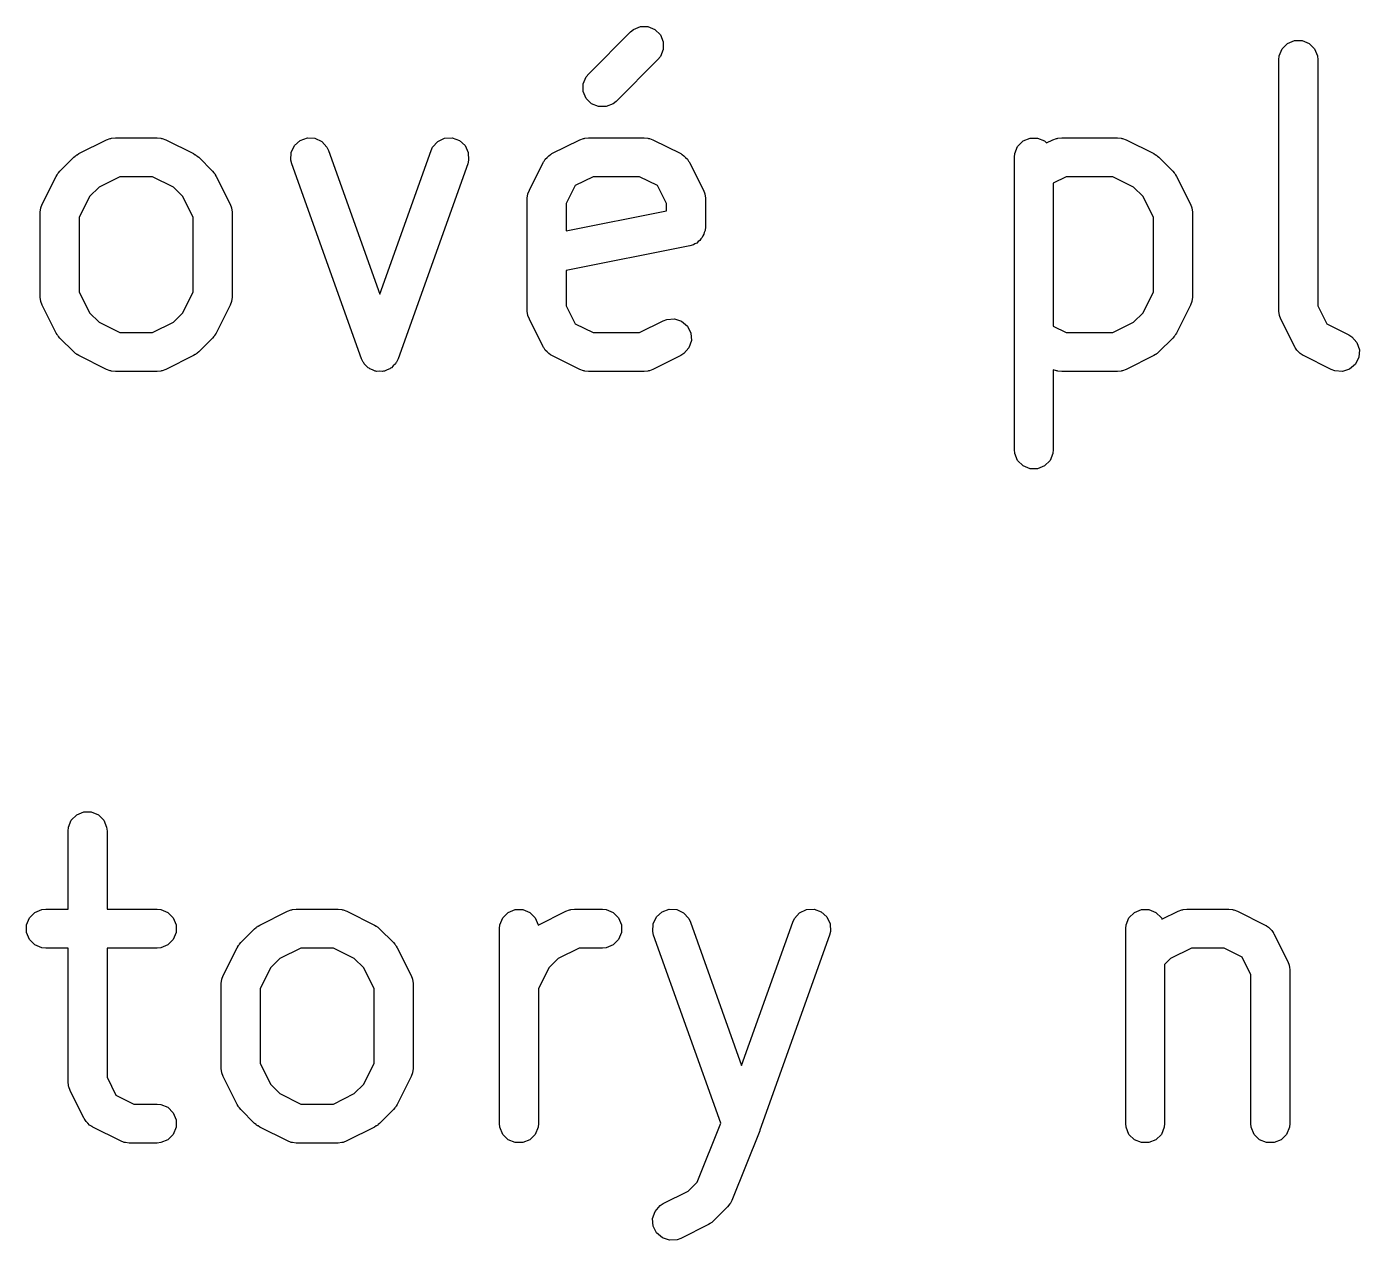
# Model space of a CAD drawing. Header units: inches. Extents: x -2.6 to 7.6, y 0.3 to 5.2.
# Drawn here: x 3.5483 to 3.8176, y 4.1176 to 4.3627 of the extents above; entities that cross this region are included whole.
import ezdxf

# ---------------------------------------------------------------- set-up
doc = ezdxf.new("R2010")
doc.units = ezdxf.units.IN
doc.header["$MEASUREMENT"] = 0
doc.layers.add('BLACK', color=250, linetype='CONTINUOUS')

msp = doc.modelspace()

# ---------------------------------------------------------------- linework, layer by layer
at = {"layer": 'BLACK', "linetype": 'CONTINUOUS'}
for p, q in [((3.67089, 4.36211), (3.67231, 4.3627)), ((3.67231, 4.3627), (3.67384, 4.3627)), ((3.67384, 4.3627), (3.67526, 4.36211)), ((3.66186, 4.35318), (3.67029, 4.36162)), ((3.67029, 4.36162), (3.67089, 4.36211)), ((3.67526, 4.36211), (3.67635, 4.36102)), ((3.67635, 4.36102), (3.67694, 4.3596)), ((3.67694, 4.35807), (3.67635, 4.35665)), ((3.67694, 4.3596), (3.67694, 4.35807)), ((3.80139, 4.35679), (3.80197, 4.35821)), ((3.80197, 4.35821), (3.80306, 4.3593)), ((3.80306, 4.3593), (3.80448, 4.35988)), ((3.80448, 4.35988), (3.80602, 4.35988)), ((3.80602, 4.35988), (3.80743, 4.3593)), ((3.80743, 4.3593), (3.80852, 4.35821)), ((3.80852, 4.35821), (3.80911, 4.35679)), ((3.67586, 4.35605), (3.66742, 4.34761)), ((3.67635, 4.35665), (3.67586, 4.35605)), ((3.80131, 4.35602), (3.80139, 4.35679)), ((3.80131, 4.3054), (3.80131, 4.35602)), ((3.80911, 4.35679), (3.80918, 4.35602)), ((3.80918, 4.35602), (3.80918, 4.30633)), ((3.66078, 4.35117), (3.66137, 4.35259)), ((3.66137, 4.35259), (3.66186, 4.35318)), ((3.66078, 4.34963), (3.66078, 4.35117)), ((3.66137, 4.34821), (3.66078, 4.34963)), ((3.66245, 4.34712), (3.66137, 4.34821)), ((3.66387, 4.34654), (3.66245, 4.34712)), ((3.66541, 4.34654), (3.66387, 4.34654)), ((3.66683, 4.34712), (3.66541, 4.34654)), ((3.66742, 4.34761), (3.66683, 4.34712)), ((3.55883, 4.33705), (3.56445, 4.33986)), ((3.56445, 4.33986), (3.56518, 4.34013)), ((3.56518, 4.34013), (3.56532, 4.34014)), ((3.56532, 4.34014), (3.56545, 4.3402)), ((3.56545, 4.3402), (3.56622, 4.34027)), ((3.56622, 4.34027), (3.57465, 4.34027)), ((3.57465, 4.34027), (3.57542, 4.3402)), ((3.57542, 4.3402), (3.57555, 4.34014)), ((3.57555, 4.34014), (3.57569, 4.34013)), ((3.57569, 4.34013), (3.57641, 4.33986)), ((3.57641, 4.33986), (3.58204, 4.33705)), ((3.60177, 4.3373), (3.60242, 4.33868)), ((3.60242, 4.33868), (3.60356, 4.33972)), ((3.60356, 4.33972), (3.60501, 4.34023)), ((3.60501, 4.34023), (3.60654, 4.34016)), ((3.60654, 4.34016), (3.60793, 4.3395)), ((3.60793, 4.3395), (3.60896, 4.33836)), ((3.63033, 4.33836), (3.63136, 4.3395)), ((3.63136, 4.3395), (3.63275, 4.34016)), ((3.63275, 4.34016), (3.63428, 4.34023)), ((3.63428, 4.34023), (3.63573, 4.33972)), ((3.63573, 4.33972), (3.63687, 4.33868)), ((3.63687, 4.33868), (3.63753, 4.3373)), ((3.65444, 4.33705), (3.66007, 4.33986)), ((3.66007, 4.33986), (3.66079, 4.34013)), ((3.66079, 4.34013), (3.66093, 4.34014)), ((3.66093, 4.34014), (3.66106, 4.3402)), ((3.66106, 4.3402), (3.66183, 4.34027)), ((3.66183, 4.34027), (3.67308, 4.34027)), ((3.67308, 4.34027), (3.67384, 4.3402)), ((3.67384, 4.3402), (3.67398, 4.34014)), ((3.67398, 4.34014), (3.67412, 4.34013)), ((3.67412, 4.34013), (3.67484, 4.33986)), ((3.67484, 4.33986), (3.68046, 4.33705)), ((3.74796, 4.33711), (3.74854, 4.33852)), ((3.74854, 4.33852), (3.74963, 4.33961)), ((3.74963, 4.33961), (3.75105, 4.3402)), ((3.75105, 4.3402), (3.75258, 4.3402)), ((3.75258, 4.3402), (3.754, 4.33961)), ((3.754, 4.33961), (3.7544, 4.33922)), ((3.7544, 4.33922), (3.75568, 4.33986)), ((3.75568, 4.33986), (3.7564, 4.34013)), ((3.7564, 4.34013), (3.75654, 4.34014)), ((3.75654, 4.34014), (3.75667, 4.3402)), ((3.75667, 4.3402), (3.75744, 4.34027)), ((3.75744, 4.34027), (3.76869, 4.34027)), ((3.76869, 4.34027), (3.76946, 4.3402)), ((3.76946, 4.3402), (3.76959, 4.34014)), ((3.76959, 4.34014), (3.76973, 4.34013)), ((3.76973, 4.34013), (3.77045, 4.33986)), ((3.77045, 4.33986), (3.77607, 4.33705)), ((3.55499, 4.3335), (3.55781, 4.33631)), ((3.55781, 4.33631), (3.55811, 4.33656)), ((3.55811, 4.33656), (3.55818, 4.33664)), ((3.55818, 4.33664), (3.5583, 4.33671)), ((3.5583, 4.33671), (3.5584, 4.3368)), ((3.5584, 4.3368), (3.5585, 4.33684)), ((3.5585, 4.33684), (3.55883, 4.33705)), ((3.58204, 4.33705), (3.58237, 4.33684)), ((3.58237, 4.33684), (3.58246, 4.3368)), ((3.58246, 4.3368), (3.58257, 4.33671)), ((3.58257, 4.33671), (3.58269, 4.33664)), ((3.58269, 4.33664), (3.58276, 4.33656)), ((3.58276, 4.33656), (3.58306, 4.33631)), ((3.58306, 4.33631), (3.58587, 4.3335)), ((3.60169, 4.33576), (3.60177, 4.3373)), ((3.60188, 4.33501), (3.60169, 4.33576)), ((3.60896, 4.33836), (3.60929, 4.33766)), ((3.60929, 4.33766), (3.61965, 4.30867)), ((3.61965, 4.30867), (3.63, 4.33766)), ((3.63, 4.33766), (3.63033, 4.33836)), ((3.6376, 4.33576), (3.63741, 4.33501)), ((3.63753, 4.3373), (3.6376, 4.33576)), ((3.65285, 4.33555), (3.65309, 4.33594)), ((3.65309, 4.33594), (3.65347, 4.33626)), ((3.65347, 4.33626), (3.65379, 4.33664)), ((3.65379, 4.33664), (3.65418, 4.33688)), ((3.65418, 4.33688), (3.65425, 4.33695)), ((3.65425, 4.33695), (3.65431, 4.33697)), ((3.65431, 4.33697), (3.65444, 4.33705)), ((3.68046, 4.33705), (3.68059, 4.33697)), ((3.68059, 4.33697), (3.68065, 4.33695)), ((3.68065, 4.33695), (3.68073, 4.33688)), ((3.68073, 4.33688), (3.68111, 4.33664)), ((3.68111, 4.33664), (3.68144, 4.33626)), ((3.68144, 4.33626), (3.68181, 4.33594)), ((3.68181, 4.33594), (3.68206, 4.33555)), ((3.74788, 4.33634), (3.74796, 4.33711)), ((3.74788, 4.27728), (3.74788, 4.33634)), ((3.77607, 4.33705), (3.77641, 4.33684)), ((3.77641, 4.33684), (3.7765, 4.3368)), ((3.7765, 4.3368), (3.77661, 4.33671)), ((3.77661, 4.33671), (3.77673, 4.33664)), ((3.77673, 4.33664), (3.7768, 4.33656)), ((3.7768, 4.33656), (3.7771, 4.33631)), ((3.7771, 4.33631), (3.77991, 4.3335)), ((3.55451, 4.3329), (3.55459, 4.33301)), ((3.55459, 4.33301), (3.55467, 4.33313)), ((3.55467, 4.33313), (3.55475, 4.3332)), ((3.55475, 4.3332), (3.55499, 4.3335)), ((3.58587, 4.3335), (3.58612, 4.3332)), ((3.58612, 4.3332), (3.5862, 4.33313)), ((3.5862, 4.33313), (3.58627, 4.33301)), ((3.58627, 4.33301), (3.58636, 4.3329)), ((3.61594, 4.29564), (3.60188, 4.33501)), ((3.63741, 4.33501), (3.62335, 4.29564)), ((3.64987, 4.32966), (3.65268, 4.33529)), ((3.65268, 4.33529), (3.65276, 4.33541)), ((3.65276, 4.33541), (3.65278, 4.33548)), ((3.65278, 4.33548), (3.65285, 4.33555)), ((3.68206, 4.33555), (3.68212, 4.33548)), ((3.68212, 4.33548), (3.68214, 4.33541)), ((3.68214, 4.33541), (3.68222, 4.33529)), ((3.68222, 4.33529), (3.68503, 4.32966)), ((3.77991, 4.3335), (3.78016, 4.3332)), ((3.78016, 4.3332), (3.78024, 4.33313)), ((3.78024, 4.33313), (3.78031, 4.33301)), ((3.78031, 4.33301), (3.7804, 4.3329)), ((3.55145, 4.32685), (3.55426, 4.33247)), ((3.55426, 4.33247), (3.55447, 4.3328)), ((3.55447, 4.3328), (3.55451, 4.3329)), ((3.56714, 4.3324), (3.56292, 4.33029)), ((3.57372, 4.3324), (3.56714, 4.3324)), ((3.57794, 4.33029), (3.57372, 4.3324)), ((3.58636, 4.3329), (3.5864, 4.3328)), ((3.5864, 4.3328), (3.58661, 4.33247)), ((3.58661, 4.33247), (3.58942, 4.32685)), ((3.65914, 4.33059), (3.65733, 4.32697)), ((3.66276, 4.3324), (3.65914, 4.33059)), ((3.67215, 4.3324), (3.66276, 4.3324)), ((3.67577, 4.33059), (3.67215, 4.3324)), ((3.67758, 4.32697), (3.67577, 4.33059)), ((3.75837, 4.3324), (3.75575, 4.33109)), ((3.75575, 4.33109), (3.75575, 4.30221)), ((3.76776, 4.3324), (3.75837, 4.3324)), ((3.77198, 4.33029), (3.76776, 4.3324)), ((3.7804, 4.3329), (3.78044, 4.3328)), ((3.78044, 4.3328), (3.78065, 4.33247)), ((3.78065, 4.33247), (3.78346, 4.32685)), ((3.56101, 4.32838), (3.5589, 4.32416)), ((3.56292, 4.33029), (3.56101, 4.32838)), ((3.57985, 4.32838), (3.57794, 4.33029)), ((3.58196, 4.32416), (3.57985, 4.32838)), ((3.64945, 4.3279), (3.64953, 4.32867)), ((3.64945, 4.3054), (3.64945, 4.3279)), ((3.64953, 4.32867), (3.64958, 4.3288)), ((3.64958, 4.3288), (3.64959, 4.32894)), ((3.64959, 4.32894), (3.64987, 4.32966)), ((3.68503, 4.32966), (3.68531, 4.32894)), ((3.68531, 4.32894), (3.68532, 4.3288)), ((3.68532, 4.3288), (3.68537, 4.32867)), ((3.68537, 4.32867), (3.68545, 4.3279)), ((3.68545, 4.3279), (3.68545, 4.32228)), ((3.77389, 4.32838), (3.77198, 4.33029)), ((3.776, 4.32416), (3.77389, 4.32838)), ((3.55103, 4.32509), (3.55111, 4.32586)), ((3.55103, 4.30822), (3.55103, 4.32509)), ((3.55111, 4.32586), (3.55116, 4.32599)), ((3.55116, 4.32599), (3.55117, 4.32613)), ((3.55117, 4.32613), (3.55145, 4.32685)), ((3.58942, 4.32685), (3.5897, 4.32613)), ((3.5897, 4.32613), (3.58971, 4.32599)), ((3.58971, 4.32599), (3.58976, 4.32586)), ((3.58976, 4.32586), (3.58984, 4.32509)), ((3.58984, 4.32509), (3.58984, 4.30822)), ((3.65733, 4.32697), (3.65733, 4.32145)), ((3.65733, 4.32145), (3.67758, 4.3255)), ((3.67758, 4.3255), (3.67758, 4.32697)), ((3.78346, 4.32685), (3.78374, 4.32613)), ((3.78374, 4.32613), (3.78375, 4.32599)), ((3.78375, 4.32599), (3.7838, 4.32586)), ((3.7838, 4.32586), (3.78388, 4.32509)), ((3.78388, 4.32509), (3.78388, 4.30822)), ((3.5589, 4.32416), (3.5589, 4.30915)), ((3.58196, 4.30915), (3.58196, 4.32416)), ((3.68545, 4.32228), (3.68537, 4.32151)), ((3.68545, 4.32228), (3.68545, 4.32228)), ((3.68545, 4.32228), (3.68545, 4.32228)), ((3.68545, 4.32228), (3.68545, 4.32228)), ((3.776, 4.30915), (3.776, 4.32416)), ((3.68451, 4.31982), (3.6843, 4.3195)), ((3.68479, 4.32009), (3.68451, 4.31982)), ((3.68494, 4.32045), (3.68479, 4.32009)), ((3.68515, 4.32077), (3.68494, 4.32045)), ((3.68523, 4.32115), (3.68515, 4.32077)), ((3.68537, 4.32151), (3.68523, 4.32115)), ((3.68228, 4.31842), (3.65733, 4.31342)), ((3.68229, 4.31842), (3.68228, 4.31842)), ((3.68228, 4.31842), (3.68228, 4.31842)), ((3.68228, 4.31842), (3.68228, 4.31842)), ((3.68302, 4.31864), (3.68229, 4.31842)), ((3.68334, 4.31886), (3.68302, 4.31864)), ((3.6837, 4.319), (3.68334, 4.31886)), ((3.68398, 4.31928), (3.6837, 4.319)), ((3.6843, 4.3195), (3.68398, 4.31928)), ((3.65733, 4.31342), (3.65733, 4.30633)), ((3.5589, 4.30915), (3.56101, 4.30492)), ((3.57985, 4.30492), (3.58196, 4.30915)), ((3.77389, 4.30492), (3.776, 4.30915)), ((3.55111, 4.30745), (3.55103, 4.30822)), ((3.55116, 4.30732), (3.55111, 4.30745)), ((3.55117, 4.30718), (3.55116, 4.30732)), ((3.55145, 4.30646), (3.55117, 4.30718)), ((3.55426, 4.30083), (3.55145, 4.30646)), ((3.58942, 4.30646), (3.58661, 4.30083)), ((3.5897, 4.30718), (3.58942, 4.30646)), ((3.58971, 4.30732), (3.5897, 4.30718)), ((3.58976, 4.30745), (3.58971, 4.30732)), ((3.58984, 4.30822), (3.58976, 4.30745)), ((3.65733, 4.30633), (3.65914, 4.30271)), ((3.78346, 4.30646), (3.78065, 4.30083)), ((3.78374, 4.30718), (3.78346, 4.30646)), ((3.78375, 4.30732), (3.78374, 4.30718)), ((3.7838, 4.30745), (3.78375, 4.30732)), ((3.78388, 4.30822), (3.7838, 4.30745)), ((3.80918, 4.30633), (3.81099, 4.30271)), ((3.56101, 4.30492), (3.56292, 4.30302)), ((3.57794, 4.30302), (3.57985, 4.30492)), ((3.64953, 4.30464), (3.64945, 4.3054)), ((3.64958, 4.30451), (3.64953, 4.30464)), ((3.64959, 4.30436), (3.64958, 4.30451)), ((3.64987, 4.30364), (3.64959, 4.30436)), ((3.65268, 4.29802), (3.64987, 4.30364)), ((3.67694, 4.3033), (3.67766, 4.30358)), ((3.67766, 4.30358), (3.67919, 4.30369)), ((3.67919, 4.30369), (3.68065, 4.3032)), ((3.77198, 4.30302), (3.77389, 4.30492)), ((3.80139, 4.30464), (3.80131, 4.3054)), ((3.80144, 4.30451), (3.80139, 4.30464)), ((3.80145, 4.30436), (3.80144, 4.30451)), ((3.80173, 4.30364), (3.80145, 4.30436)), ((3.80454, 4.29802), (3.80173, 4.30364)), ((3.55447, 4.3005), (3.55426, 4.30083)), ((3.56292, 4.30302), (3.56714, 4.3009)), ((3.56714, 4.3009), (3.57372, 4.3009)), ((3.57372, 4.3009), (3.57794, 4.30302)), ((3.58661, 4.30083), (3.5864, 4.3005)), ((3.65914, 4.30271), (3.66276, 4.3009)), ((3.66276, 4.3009), (3.67215, 4.3009)), ((3.67215, 4.3009), (3.67694, 4.3033)), ((3.68065, 4.3032), (3.68181, 4.30219)), ((3.68181, 4.30219), (3.6825, 4.30082)), ((3.6825, 4.30082), (3.68261, 4.29929)), ((3.75575, 4.30221), (3.75837, 4.3009)), ((3.75837, 4.3009), (3.76776, 4.3009)), ((3.76776, 4.3009), (3.77198, 4.30302)), ((3.78065, 4.30083), (3.78044, 4.3005)), ((3.81099, 4.30271), (3.81544, 4.30049)), ((3.55451, 4.3004), (3.55447, 4.3005)), ((3.55459, 4.3003), (3.55451, 4.3004)), ((3.55467, 4.30018), (3.55459, 4.3003)), ((3.55475, 4.30011), (3.55467, 4.30018)), ((3.55499, 4.29981), (3.55475, 4.30011)), ((3.55781, 4.297), (3.55499, 4.29981)), ((3.58587, 4.29981), (3.58306, 4.297)), ((3.58612, 4.30011), (3.58587, 4.29981)), ((3.5862, 4.30018), (3.58612, 4.30011)), ((3.58627, 4.3003), (3.5862, 4.30018)), ((3.58636, 4.3004), (3.58627, 4.3003)), ((3.5864, 4.3005), (3.58636, 4.3004)), ((3.65276, 4.29789), (3.65268, 4.29802)), ((3.68261, 4.29929), (3.68212, 4.29783)), ((3.77991, 4.29981), (3.7771, 4.297)), ((3.78016, 4.30011), (3.77991, 4.29981)), ((3.78024, 4.30018), (3.78016, 4.30011)), ((3.78031, 4.3003), (3.78024, 4.30018)), ((3.7804, 4.3004), (3.78031, 4.3003)), ((3.78044, 4.3005), (3.7804, 4.3004)), ((3.80462, 4.29789), (3.80454, 4.29802)), ((3.81544, 4.30049), (3.8161, 4.30008)), ((3.8161, 4.30008), (3.8171, 4.29892)), ((3.8171, 4.29892), (3.81759, 4.29746)), ((3.55811, 4.29675), (3.55781, 4.297)), ((3.55818, 4.29667), (3.55811, 4.29675)), ((3.5583, 4.29659), (3.55818, 4.29667)), ((3.5584, 4.29651), (3.5583, 4.29659)), ((3.5585, 4.29647), (3.5584, 4.29651)), ((3.55883, 4.29626), (3.5585, 4.29647)), ((3.56445, 4.29345), (3.55883, 4.29626)), ((3.58204, 4.29626), (3.57641, 4.29345)), ((3.58237, 4.29647), (3.58204, 4.29626)), ((3.58246, 4.29651), (3.58237, 4.29647)), ((3.58257, 4.29659), (3.58246, 4.29651)), ((3.58269, 4.29667), (3.58257, 4.29659)), ((3.58276, 4.29675), (3.58269, 4.29667)), ((3.58306, 4.297), (3.58276, 4.29675)), ((3.61627, 4.29495), (3.61594, 4.29564)), ((3.62335, 4.29564), (3.62302, 4.29495)), ((3.65278, 4.29783), (3.65276, 4.29789)), ((3.65285, 4.29775), (3.65278, 4.29783)), ((3.65309, 4.29737), (3.65285, 4.29775)), ((3.65347, 4.29704), (3.65309, 4.29737)), ((3.65379, 4.29667), (3.65347, 4.29704)), ((3.65418, 4.29642), (3.65379, 4.29667)), ((3.65425, 4.29636), (3.65418, 4.29642)), ((3.65431, 4.29634), (3.65425, 4.29636)), ((3.65444, 4.29626), (3.65431, 4.29634)), ((3.66007, 4.29345), (3.65444, 4.29626)), ((3.68046, 4.29626), (3.67484, 4.29345)), ((3.68111, 4.29667), (3.68046, 4.29626)), ((3.68212, 4.29783), (3.68111, 4.29667)), ((3.77607, 4.29626), (3.77045, 4.29345)), ((3.77641, 4.29647), (3.77607, 4.29626)), ((3.7765, 4.29651), (3.77641, 4.29647)), ((3.77661, 4.29659), (3.7765, 4.29651)), ((3.77673, 4.29667), (3.77661, 4.29659)), ((3.7768, 4.29675), (3.77673, 4.29667)), ((3.7771, 4.297), (3.7768, 4.29675)), ((3.80464, 4.29783), (3.80462, 4.29789)), ((3.8047, 4.29775), (3.80464, 4.29783)), ((3.80495, 4.29737), (3.8047, 4.29775)), ((3.80532, 4.29704), (3.80495, 4.29737)), ((3.80565, 4.29667), (3.80532, 4.29704)), ((3.80603, 4.29642), (3.80565, 4.29667)), ((3.80611, 4.29636), (3.80603, 4.29642)), ((3.80617, 4.29634), (3.80611, 4.29636)), ((3.8063, 4.29626), (3.80617, 4.29634)), ((3.81192, 4.29345), (3.8063, 4.29626)), ((3.81748, 4.29593), (3.81679, 4.29455)), ((3.81759, 4.29746), (3.81748, 4.29593)), ((3.56518, 4.29317), (3.56445, 4.29345)), ((3.56532, 4.29316), (3.56518, 4.29317)), ((3.56545, 4.29311), (3.56532, 4.29316)), ((3.56622, 4.29303), (3.56545, 4.29311)), ((3.57465, 4.29303), (3.56622, 4.29303)), ((3.57542, 4.29311), (3.57465, 4.29303)), ((3.57555, 4.29316), (3.57542, 4.29311)), ((3.57569, 4.29317), (3.57555, 4.29316)), ((3.57641, 4.29345), (3.57569, 4.29317)), ((3.6164, 4.2948), (3.61627, 4.29495)), ((3.61649, 4.29462), (3.6164, 4.2948)), ((3.61691, 4.29423), (3.61649, 4.29462)), ((3.6173, 4.29381), (3.61691, 4.29423)), ((3.61748, 4.29372), (3.6173, 4.29381)), ((3.61762, 4.29359), (3.61748, 4.29372)), ((3.61817, 4.2934), (3.61762, 4.29359)), ((3.61869, 4.29315), (3.61817, 4.2934)), ((3.61888, 4.29314), (3.61869, 4.29315)), ((3.61907, 4.29307), (3.61888, 4.29314)), ((3.61965, 4.2931), (3.61907, 4.29307)), ((3.62022, 4.29307), (3.61965, 4.2931)), ((3.62041, 4.29314), (3.62022, 4.29307)), ((3.6206, 4.29315), (3.62041, 4.29314)), ((3.62113, 4.2934), (3.6206, 4.29315)), ((3.62167, 4.29359), (3.62113, 4.2934)), ((3.62181, 4.29372), (3.62167, 4.29359)), ((3.62199, 4.29381), (3.62181, 4.29372)), ((3.62238, 4.29423), (3.62199, 4.29381)), ((3.62281, 4.29462), (3.62238, 4.29423)), ((3.62289, 4.2948), (3.62281, 4.29462)), ((3.62302, 4.29495), (3.62289, 4.2948)), ((3.66079, 4.29317), (3.66007, 4.29345)), ((3.66093, 4.29316), (3.66079, 4.29317)), ((3.66106, 4.29311), (3.66093, 4.29316)), ((3.66183, 4.29303), (3.66106, 4.29311)), ((3.67308, 4.29303), (3.66183, 4.29303)), ((3.67384, 4.29311), (3.67308, 4.29303)), ((3.67398, 4.29316), (3.67384, 4.29311)), ((3.67412, 4.29317), (3.67398, 4.29316)), ((3.67484, 4.29345), (3.67412, 4.29317)), ((3.7564, 4.29317), (3.75575, 4.29342)), ((3.75575, 4.29342), (3.75575, 4.27728)), ((3.75654, 4.29316), (3.7564, 4.29317)), ((3.75667, 4.29311), (3.75654, 4.29316)), ((3.75744, 4.29303), (3.75667, 4.29311)), ((3.76869, 4.29303), (3.75744, 4.29303)), ((3.76946, 4.29311), (3.76869, 4.29303)), ((3.76959, 4.29316), (3.76946, 4.29311)), ((3.76973, 4.29317), (3.76959, 4.29316)), ((3.77045, 4.29345), (3.76973, 4.29317)), ((3.81264, 4.29317), (3.81192, 4.29345)), ((3.81418, 4.29306), (3.81264, 4.29317)), ((3.81563, 4.29355), (3.81418, 4.29306)), ((3.81679, 4.29455), (3.81563, 4.29355)), ((3.74796, 4.27651), (3.74788, 4.27728)), ((3.74854, 4.2751), (3.74796, 4.27651)), ((3.75568, 4.27651), (3.75509, 4.2751)), ((3.75575, 4.27728), (3.75568, 4.27651)), ((3.74963, 4.27401), (3.74854, 4.2751)), ((3.75105, 4.27342), (3.74963, 4.27401)), ((3.754, 4.27401), (3.75258, 4.27342)), ((3.75509, 4.2751), (3.754, 4.27401)), ((3.75258, 4.27342), (3.75105, 4.27342)), ((3.5584, 4.20351), (3.55982, 4.2041)), ((3.55982, 4.2041), (3.56136, 4.2041)), ((3.56136, 4.2041), (3.56278, 4.20351)), ((3.55673, 4.201), (3.55732, 4.20242)), ((3.55732, 4.20242), (3.5584, 4.20351)), ((3.56278, 4.20351), (3.56386, 4.20242)), ((3.56386, 4.20242), (3.56445, 4.201)), ((3.55665, 4.20024), (3.55673, 4.201)), ((3.55665, 4.18449), (3.55665, 4.20024)), ((3.56445, 4.201), (3.56453, 4.20024)), ((3.56453, 4.20024), (3.56453, 4.18449)), ((3.54829, 4.18132), (3.54888, 4.18274)), ((3.54888, 4.18274), (3.54997, 4.18382)), ((3.54997, 4.18382), (3.55139, 4.18441)), ((3.55139, 4.18441), (3.55215, 4.18449)), ((3.55215, 4.18449), (3.55665, 4.18449)), ((3.56453, 4.18449), (3.57465, 4.18449)), ((3.57465, 4.18449), (3.57542, 4.18441)), ((3.57542, 4.18441), (3.57684, 4.18382)), ((3.57684, 4.18382), (3.57793, 4.18274)), ((3.57793, 4.18274), (3.57851, 4.18132)), ((3.59539, 4.18126), (3.60101, 4.18407)), ((3.60101, 4.18407), (3.60173, 4.18435)), ((3.60173, 4.18435), (3.60187, 4.18436)), ((3.60187, 4.18436), (3.602, 4.18441)), ((3.602, 4.18441), (3.60277, 4.18449)), ((3.60277, 4.18449), (3.61121, 4.18449)), ((3.61121, 4.18449), (3.61198, 4.18441)), ((3.61198, 4.18441), (3.61211, 4.18436)), ((3.61211, 4.18436), (3.61225, 4.18435)), ((3.61225, 4.18435), (3.61297, 4.18407)), ((3.61297, 4.18407), (3.61859, 4.18126)), ((3.64391, 4.18132), (3.64449, 4.18274)), ((3.64449, 4.18274), (3.64558, 4.18382)), ((3.64558, 4.18382), (3.647, 4.18441)), ((3.647, 4.18441), (3.64854, 4.18441)), ((3.64854, 4.18441), (3.64995, 4.18382)), ((3.64995, 4.18382), (3.65104, 4.18274)), ((3.65104, 4.18274), (3.65163, 4.18132)), ((3.65163, 4.18126), (3.65726, 4.18407)), ((3.65726, 4.18407), (3.65798, 4.18435)), ((3.65798, 4.18435), (3.65812, 4.18436)), ((3.65812, 4.18436), (3.65825, 4.18441)), ((3.65825, 4.18441), (3.65902, 4.18449)), ((3.65902, 4.18449), (3.66464, 4.18449)), ((3.66464, 4.18449), (3.66541, 4.18441)), ((3.66541, 4.18441), (3.66683, 4.18382)), ((3.66683, 4.18382), (3.66791, 4.18274)), ((3.66791, 4.18274), (3.6685, 4.18132)), ((3.67488, 4.18151), (3.67554, 4.1829)), ((3.67554, 4.1829), (3.67668, 4.18393)), ((3.67668, 4.18393), (3.67813, 4.18444)), ((3.67813, 4.18444), (3.67966, 4.18437)), ((3.67966, 4.18437), (3.68105, 4.18371)), ((3.68105, 4.18371), (3.68208, 4.18257)), ((3.68208, 4.18257), (3.68241, 4.18187)), ((3.70311, 4.18187), (3.70344, 4.18257)), ((3.70344, 4.18257), (3.70448, 4.18371)), ((3.70448, 4.18371), (3.70586, 4.18437)), ((3.70586, 4.18437), (3.7074, 4.18444)), ((3.7074, 4.18444), (3.70884, 4.18393)), ((3.70884, 4.18393), (3.70998, 4.1829)), ((3.70998, 4.1829), (3.71064, 4.18151)), ((3.77045, 4.18132), (3.77104, 4.18274)), ((3.77104, 4.18274), (3.77213, 4.18382)), ((3.77213, 4.18382), (3.77355, 4.18441)), ((3.77355, 4.18441), (3.77508, 4.18441)), ((3.77508, 4.18441), (3.7765, 4.18382)), ((3.7765, 4.18382), (3.77759, 4.18274)), ((3.77759, 4.18274), (3.77771, 4.18243)), ((3.77771, 4.18243), (3.78099, 4.18407)), ((3.78099, 4.18407), (3.78171, 4.18435)), ((3.78171, 4.18435), (3.78185, 4.18436)), ((3.78185, 4.18436), (3.78198, 4.18441)), ((3.78198, 4.18441), (3.78275, 4.18449)), ((3.78275, 4.18449), (3.79119, 4.18449)), ((3.79119, 4.18449), (3.79196, 4.18441)), ((3.79196, 4.18441), (3.79209, 4.18436)), ((3.79209, 4.18436), (3.79223, 4.18435)), ((3.79223, 4.18435), (3.79295, 4.18407)), ((3.79295, 4.18407), (3.79857, 4.18126)), ((3.54829, 4.17978), (3.54829, 4.18132)), ((3.54888, 4.17836), (3.54829, 4.17978)), ((3.57851, 4.17978), (3.57793, 4.17836)), ((3.57851, 4.18132), (3.57851, 4.17978)), ((3.59155, 4.17771), (3.59436, 4.18052)), ((3.59436, 4.18052), (3.59467, 4.18077)), ((3.59467, 4.18077), (3.59473, 4.18085)), ((3.59473, 4.18085), (3.59485, 4.18092)), ((3.59485, 4.18092), (3.59496, 4.18101)), ((3.59496, 4.18101), (3.59506, 4.18105)), ((3.59506, 4.18105), (3.59539, 4.18126)), ((3.61859, 4.18126), (3.61892, 4.18105)), ((3.61892, 4.18105), (3.61902, 4.18101)), ((3.61902, 4.18101), (3.61913, 4.18092)), ((3.61913, 4.18092), (3.61925, 4.18085)), ((3.61925, 4.18085), (3.61932, 4.18077)), ((3.61932, 4.18077), (3.61962, 4.18052)), ((3.61962, 4.18052), (3.62243, 4.17771)), ((3.64383, 4.18055), (3.64391, 4.18132)), ((3.64383, 4.14118), (3.64383, 4.18055)), ((3.65163, 4.18132), (3.65163, 4.18126)), ((3.6685, 4.17978), (3.66791, 4.17836)), ((3.6685, 4.18132), (3.6685, 4.17978)), ((3.67481, 4.17997), (3.67488, 4.18151)), ((3.67499, 4.17923), (3.67481, 4.17997)), ((3.68241, 4.18187), (3.69276, 4.15289)), ((3.69276, 4.15289), (3.70311, 4.18187)), ((3.71072, 4.17997), (3.71053, 4.17923)), ((3.71064, 4.18151), (3.71072, 4.17997)), ((3.77038, 4.18055), (3.77045, 4.18132)), ((3.77038, 4.14118), (3.77038, 4.18055)), ((3.79857, 4.18126), (3.7987, 4.18118)), ((3.7987, 4.18118), (3.79876, 4.18116)), ((3.79876, 4.18116), (3.79884, 4.18109)), ((3.79884, 4.18109), (3.79923, 4.18085)), ((3.79923, 4.18085), (3.79955, 4.18048)), ((3.79955, 4.18048), (3.79992, 4.18015)), ((3.79992, 4.18015), (3.80017, 4.17976)), ((3.80017, 4.17976), (3.80023, 4.17969)), ((3.80023, 4.17969), (3.80025, 4.17963)), ((3.80025, 4.17963), (3.80033, 4.1795)), ((3.80033, 4.1795), (3.80314, 4.17387)), ((3.54997, 4.17728), (3.54888, 4.17836)), ((3.55139, 4.17669), (3.54997, 4.17728)), ((3.57684, 4.17728), (3.57542, 4.17669)), ((3.57793, 4.17836), (3.57684, 4.17728)), ((3.59082, 4.17669), (3.59102, 4.17702)), ((3.59102, 4.17702), (3.59106, 4.17711)), ((3.59106, 4.17711), (3.59115, 4.17722)), ((3.59115, 4.17722), (3.59123, 4.17734)), ((3.59123, 4.17734), (3.5913, 4.17741)), ((3.5913, 4.17741), (3.59155, 4.17771)), ((3.62243, 4.17771), (3.62268, 4.17741)), ((3.62268, 4.17741), (3.62276, 4.17734)), ((3.62276, 4.17734), (3.62283, 4.17722)), ((3.62283, 4.17722), (3.62292, 4.17711)), ((3.62292, 4.17711), (3.62296, 4.17702)), ((3.62296, 4.17702), (3.62317, 4.17669)), ((3.66683, 4.17728), (3.66541, 4.17669)), ((3.66791, 4.17836), (3.66683, 4.17728)), ((3.68855, 4.14126), (3.67499, 4.17923)), ((3.71053, 4.17923), (3.69647, 4.13986)), ((3.55215, 4.17661), (3.55139, 4.17669)), ((3.55665, 4.17661), (3.55215, 4.17661)), ((3.55665, 4.14962), (3.55665, 4.17661)), ((3.57465, 4.17661), (3.56453, 4.17661)), ((3.56453, 4.17661), (3.56453, 4.15055)), ((3.57542, 4.17669), (3.57465, 4.17661)), ((3.588, 4.17106), (3.59082, 4.17669)), ((3.59948, 4.1745), (3.59757, 4.17259)), ((3.6037, 4.17661), (3.59948, 4.1745)), ((3.61028, 4.17661), (3.6037, 4.17661)), ((3.6145, 4.1745), (3.61028, 4.17661)), ((3.61641, 4.17259), (3.6145, 4.1745)), ((3.62317, 4.17669), (3.62598, 4.17106)), ((3.65572, 4.1745), (3.65382, 4.17259)), ((3.65995, 4.17661), (3.65572, 4.1745)), ((3.66464, 4.17661), (3.65995, 4.17661)), ((3.66541, 4.17669), (3.66464, 4.17661)), ((3.77946, 4.1745), (3.77825, 4.1733)), ((3.78368, 4.17661), (3.77946, 4.1745)), ((3.79026, 4.17661), (3.78368, 4.17661)), ((3.79388, 4.1748), (3.79026, 4.17661)), ((3.79569, 4.17118), (3.79388, 4.1748)), ((3.59757, 4.17259), (3.59546, 4.16837)), ((3.61852, 4.16837), (3.61641, 4.17259)), ((3.65382, 4.17259), (3.6517, 4.16837)), ((3.77825, 4.1733), (3.77825, 4.14118)), ((3.80314, 4.17387), (3.80342, 4.17315)), ((3.80342, 4.17315), (3.80343, 4.17301)), ((3.80343, 4.17301), (3.80348, 4.17288)), ((3.80348, 4.17288), (3.80356, 4.17211)), ((3.80356, 4.17211), (3.80356, 4.14118)), ((3.58759, 4.1693), (3.58766, 4.17007)), ((3.58759, 4.15243), (3.58759, 4.1693)), ((3.58766, 4.17007), (3.58772, 4.1702)), ((3.58772, 4.1702), (3.58773, 4.17034)), ((3.58773, 4.17034), (3.588, 4.17106)), ((3.62598, 4.17106), (3.62626, 4.17034)), ((3.62626, 4.17034), (3.62627, 4.1702)), ((3.62627, 4.1702), (3.62632, 4.17007)), ((3.62632, 4.17007), (3.6264, 4.1693)), ((3.6264, 4.1693), (3.6264, 4.15243)), ((3.79569, 4.14118), (3.79569, 4.17118)), ((3.59546, 4.16837), (3.59546, 4.15336)), ((3.61852, 4.15336), (3.61852, 4.16837)), ((3.6517, 4.16837), (3.6517, 4.14118)), ((3.59546, 4.15336), (3.59757, 4.14914)), ((3.61641, 4.14914), (3.61852, 4.15336)), ((3.56453, 4.15055), (3.56634, 4.14693)), ((3.58766, 4.15166), (3.58759, 4.15243)), ((3.58772, 4.15153), (3.58766, 4.15166)), ((3.58773, 4.15139), (3.58772, 4.15153)), ((3.588, 4.15067), (3.58773, 4.15139)), ((3.59082, 4.14504), (3.588, 4.15067)), ((3.62598, 4.15067), (3.62317, 4.14504)), ((3.62626, 4.15139), (3.62598, 4.15067)), ((3.62627, 4.15153), (3.62626, 4.15139)), ((3.62632, 4.15166), (3.62627, 4.15153)), ((3.6264, 4.15243), (3.62632, 4.15166)), ((3.55673, 4.14885), (3.55665, 4.14962)), ((3.55678, 4.14872), (3.55673, 4.14885)), ((3.55679, 4.14858), (3.55678, 4.14872)), ((3.55707, 4.14786), (3.55679, 4.14858)), ((3.55988, 4.14223), (3.55707, 4.14786)), ((3.59757, 4.14914), (3.59948, 4.14723)), ((3.59948, 4.14723), (3.6037, 4.14512)), ((3.61028, 4.14512), (3.6145, 4.14723)), ((3.6145, 4.14723), (3.61641, 4.14914)), ((3.56634, 4.14693), (3.56996, 4.14512)), ((3.56996, 4.14512), (3.57465, 4.14512)), ((3.57465, 4.14512), (3.57542, 4.14504)), ((3.57542, 4.14504), (3.57684, 4.14445)), ((3.59102, 4.14471), (3.59082, 4.14504)), ((3.59106, 4.14462), (3.59102, 4.14471)), ((3.59115, 4.14451), (3.59106, 4.14462)), ((3.59123, 4.14439), (3.59115, 4.14451)), ((3.6037, 4.14512), (3.61028, 4.14512)), ((3.62283, 4.14451), (3.62276, 4.14439)), ((3.62292, 4.14462), (3.62283, 4.14451)), ((3.62296, 4.14471), (3.62292, 4.14462)), ((3.62317, 4.14504), (3.62296, 4.14471)), ((3.55996, 4.1421), (3.55988, 4.14223)), ((3.55998, 4.14204), (3.55996, 4.1421)), ((3.56005, 4.14197), (3.55998, 4.14204)), ((3.56029, 4.14158), (3.56005, 4.14197)), ((3.57684, 4.14445), (3.57793, 4.14337)), ((3.57793, 4.14337), (3.57851, 4.14195)), ((3.57851, 4.14195), (3.57851, 4.14041)), ((3.5913, 4.14432), (3.59123, 4.14439)), ((3.59155, 4.14402), (3.5913, 4.14432)), ((3.59436, 4.14121), (3.59155, 4.14402)), ((3.62243, 4.14402), (3.61962, 4.14121)), ((3.62268, 4.14432), (3.62243, 4.14402)), ((3.62276, 4.14439), (3.62268, 4.14432)), ((3.56067, 4.14125), (3.56029, 4.14158)), ((3.56099, 4.14088), (3.56067, 4.14125)), ((3.56138, 4.14064), (3.56099, 4.14088)), ((3.56145, 4.14057), (3.56138, 4.14064)), ((3.56151, 4.14055), (3.56145, 4.14057)), ((3.56164, 4.14047), (3.56151, 4.14055)), ((3.56727, 4.13766), (3.56164, 4.14047)), ((3.57851, 4.14041), (3.57793, 4.13899)), ((3.59467, 4.14096), (3.59436, 4.14121)), ((3.59473, 4.14088), (3.59467, 4.14096)), ((3.59485, 4.14081), (3.59473, 4.14088)), ((3.59496, 4.14072), (3.59485, 4.14081)), ((3.59506, 4.14068), (3.59496, 4.14072)), ((3.59539, 4.14047), (3.59506, 4.14068)), ((3.60101, 4.13766), (3.59539, 4.14047)), ((3.61859, 4.14047), (3.61297, 4.13766)), ((3.61893, 4.14068), (3.61859, 4.14047)), ((3.61902, 4.14072), (3.61893, 4.14068)), ((3.61913, 4.14081), (3.61902, 4.14072)), ((3.61925, 4.14088), (3.61913, 4.14081)), ((3.61932, 4.14096), (3.61925, 4.14088)), ((3.61962, 4.14121), (3.61932, 4.14096)), ((3.64391, 4.14041), (3.64383, 4.14118)), ((3.64449, 4.13899), (3.64391, 4.14041)), ((3.65163, 4.14041), (3.65104, 4.13899)), ((3.6517, 4.14118), (3.65163, 4.14041)), ((3.68378, 4.12933), (3.68855, 4.14126)), ((3.69642, 4.13972), (3.69079, 4.12566)), ((3.69644, 4.13979), (3.69642, 4.13972)), ((3.69647, 4.13986), (3.69644, 4.13979)), ((3.77045, 4.14041), (3.77038, 4.14118)), ((3.77104, 4.13899), (3.77045, 4.14041)), ((3.77818, 4.14041), (3.77759, 4.13899)), ((3.77825, 4.14118), (3.77818, 4.14041)), ((3.79576, 4.14041), (3.79569, 4.14118)), ((3.79635, 4.13899), (3.79576, 4.14041)), ((3.80348, 4.14041), (3.8029, 4.13899)), ((3.80356, 4.14118), (3.80348, 4.14041)), ((3.56799, 4.13738), (3.56727, 4.13766)), ((3.56813, 4.13737), (3.56799, 4.13738)), ((3.56826, 4.13732), (3.56813, 4.13737)), ((3.56903, 4.13724), (3.56826, 4.13732)), ((3.57465, 4.13724), (3.56903, 4.13724)), ((3.57542, 4.13732), (3.57465, 4.13724)), ((3.57684, 4.13791), (3.57542, 4.13732)), ((3.57793, 4.13899), (3.57684, 4.13791)), ((3.60173, 4.13738), (3.60101, 4.13766)), ((3.60187, 4.13737), (3.60173, 4.13738)), ((3.602, 4.13732), (3.60187, 4.13737)), ((3.60277, 4.13724), (3.602, 4.13732)), ((3.61121, 4.13724), (3.60277, 4.13724)), ((3.61198, 4.13732), (3.61121, 4.13724)), ((3.61211, 4.13737), (3.61198, 4.13732)), ((3.61225, 4.13738), (3.61211, 4.13737)), ((3.61297, 4.13766), (3.61225, 4.13738)), ((3.64558, 4.13791), (3.64449, 4.13899)), ((3.647, 4.13732), (3.64558, 4.13791)), ((3.64854, 4.13732), (3.647, 4.13732)), ((3.64995, 4.13791), (3.64854, 4.13732)), ((3.65104, 4.13899), (3.64995, 4.13791)), ((3.77213, 4.13791), (3.77104, 4.13899)), ((3.77355, 4.13732), (3.77213, 4.13791)), ((3.77508, 4.13732), (3.77355, 4.13732)), ((3.7765, 4.13791), (3.77508, 4.13732)), ((3.77759, 4.13899), (3.7765, 4.13791)), ((3.79744, 4.13791), (3.79635, 4.13899)), ((3.79886, 4.13732), (3.79744, 4.13791)), ((3.80039, 4.13732), (3.79886, 4.13732)), ((3.80181, 4.13791), (3.80039, 4.13732)), ((3.8029, 4.13899), (3.80181, 4.13791)), ((3.68199, 4.12754), (3.68378, 4.12933)), ((3.67694, 4.12502), (3.68199, 4.12754)), ((3.69079, 4.12566), (3.69044, 4.12497)), ((3.67479, 4.12199), (3.67528, 4.12344)), ((3.67528, 4.12344), (3.67629, 4.12461)), ((3.67629, 4.12461), (3.67694, 4.12502)), ((3.68992, 4.12434), (3.68711, 4.12152)), ((3.69041, 4.12493), (3.68992, 4.12434)), ((3.69042, 4.12495), (3.69041, 4.12493)), ((3.69044, 4.12497), (3.69042, 4.12495)), ((3.6749, 4.12046), (3.67479, 4.12199)), ((3.67559, 4.11908), (3.6749, 4.12046)), ((3.68609, 4.12079), (3.68046, 4.11797)), ((3.68642, 4.12099), (3.68609, 4.12079)), ((3.68651, 4.12103), (3.68642, 4.12099)), ((3.68662, 4.12112), (3.68651, 4.12103)), ((3.68674, 4.1212), (3.68662, 4.12112)), ((3.68681, 4.12128), (3.68674, 4.1212)), ((3.68711, 4.12152), (3.68681, 4.12128)), ((3.67675, 4.11807), (3.67559, 4.11908)), ((3.67821, 4.11759), (3.67675, 4.11807)), ((3.67974, 4.1177), (3.67821, 4.11759)), ((3.68046, 4.11797), (3.67974, 4.1177))]:
    msp.add_line(p, q, dxfattribs=at)

doc.saveas('drawing.dxf')
